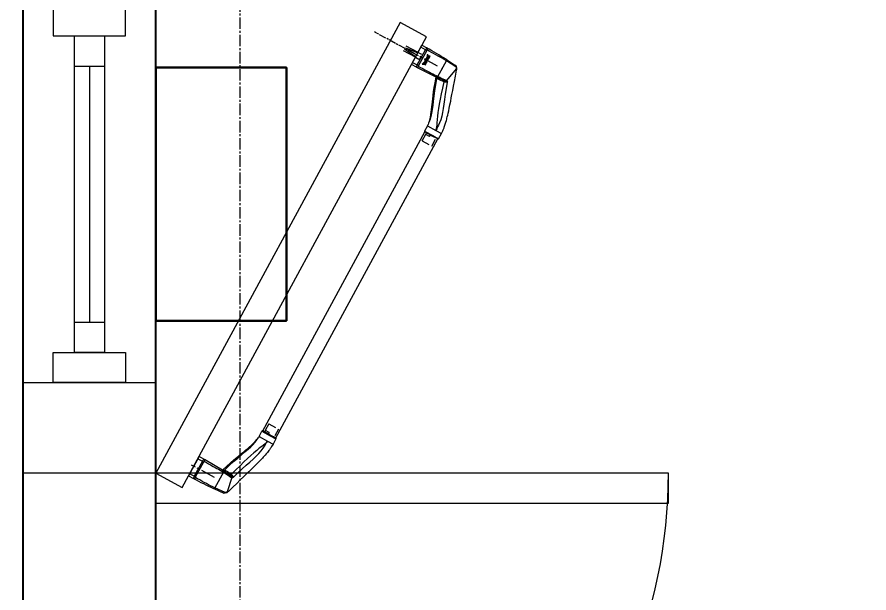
# Model space of a CAD drawing. Header units: millimetres. Extents: x -231292 to 573618, y -153144 to 564035.
# Drawn here: x 144559 to 145971, y 376828 to 377783 of the extents above; entities that cross this region are included whole.
import ezdxf
from ezdxf import colors
from ezdxf.entities.mleader import LeaderData, LeaderLine
from ezdxf.math import Vec2, Vec3

# ---------------------------------------------------------------- set-up
doc = ezdxf.new("R2010")
doc.units = ezdxf.units.MM
for name, pattern in [('CENTER2', [28.575, 19.05, -3.175, 3.175, -3.175]), ('CENTERLINE', [30, 12, -1.5, 3, -1.5, 12]), ('HIDDEN', [9.525, 6.35, -3.175])]:
    doc.linetypes.add(name, pattern=pattern)
doc.layers.get('0').update_dxf_attribs({"color": 250})
doc.layers.get('Defpoints').update_dxf_attribs({"color": 250})
for name, color, linetype, lineweight in [('АР_Витраж', 250, 'Continuous', 13), ('АР_Двери_витраж', 250, 'Continuous', 9), ('АР_Двери_внутренние_антипаника', 250, 'Continuous', 0), ('АР_Размеры обшивки', 250, 'Continuous', 5), ('Размеры зашивки ГКЛ', 250, 'Continuous', 0), ('РД_Воронки с кровли', 250, 'Continuous', 18), ('РД_Оси_100', 250, 'Continuous', 0), ('РД_проем_инж перемыч_фахверк', 250, 'Continuous', 18)]:
    doc.layers.add(name, color=color, linetype=linetype, lineweight=lineweight)
doc.layers.add('МАГНИТЫ', color=7, linetype='Continuous', lineweight=30, true_color=0xd100d1)
doc.layers.add('РД_Витраж_вн', color=250, linetype='Continuous')
doc.layers.add('РД_Проем', color=250, linetype='Continuous', lineweight=0, plot=False)
doc.styles.add('style1', font='ARIALN.TTF')
doc.dimstyles.new('Dim200_ареал', dxfattribs={"dimscale": 100, "dimtxt": 5, "dimasz": 2.5, "dimexe": 2, "dimexo": 2, "dimgap": 1, "dimtad": 1, "dimzin": 12, "dimdsep": 46, "dimtxsty": 'style1', "dimblk": 'ARCHTICK', "dimcen": 3, "dimdle": 2, "dimclrd": 256, "dimclre": 256, "dimaunit": 1, "dimadec": 0, "dimazin": 3, "dimtfac": 1, "dimtmove": 1, "dimatfit": 3, "dimldrblk": 'OPEN30', "dimfxl": 5, "dimfxlon": 1, "dimtolj": 1, "dimtzin": 0, "dimlwd": 9, "dimlwe": 9, "dimarcsym": 0})

# ---------------------------------------------------------------- blocks, each defined once
blk = doc.blocks.new('UUNEW01NEW00')
at = {"layer": 'АР_Двери_внутренние_антипаника', "color": 40, "linetype": 'Continuous'}
for p, q in [((-9.12, 23.97), (9.12, 23.97)), ((-9.07, 19.28), (-9.12, 23.97)), ((9.12, 23.97), (9.07, 19.28)), ((-9.05, 18.23), (-9.07, 19.28)), ((-9.03, 17.12), (-9.05, 18.23)), ((-8.45, 1.55), (-9.03, 17.12)), ((-8.8, 1.31), (-13.17, -0.12)), ((-8.45, 1.55), (-8.8, 1.31)), ((8.32, 0.49), (8.04, -3.92)), ((-30.3, -6.72), (-32.12, -7.47)), ((-28.24, -5.88), (-30.3, -6.72)), ((-25.93, -4.93), (-28.24, -5.88)), ((-23.32, -3.88), (-25.93, -4.93)), ((-20.37, -2.73), (-23.32, -3.88)), ((-17.01, -1.48), (-20.37, -2.73)), ((-13.17, -0.12), (-17.01, -1.48)), ((8.04, -3.92), (7.71, -8.57)), ((-53, -19.47), (-53, -12.36)), ((-47.5, -11.86), (-52.5, -11.86)), ((-47.5, -11.87), (-46.28, -11.81)), ((-45.08, -11.67), (-46.28, -11.81)), ((-44.35, -11.54), (-45.08, -11.67)), ((-42.2, -11.05), (-44.43, -11.56)), ((-40.03, -10.41), (-42.2, -11.05)), ((-37.96, -9.71), (-40.03, -10.41)), ((-36.07, -9.02), (-37.96, -9.71)), ((-34.25, -8.32), (-36.07, -9.02)), ((-32.12, -7.47), (-34.25, -8.32)), ((-8.33, -15.32), (-4.47, -14.09)), ((-4.47, -14.09), (-0.17, -12.73)), ((-0.17, -12.73), (4.59, -11.21)), ((4.59, -11.21), (5.55, -10.9)), ((5.55, -10.9), (6.38, -10.48)), ((6.38, -10.48), (7.29, -9.64)), ((7.29, -9.64), (7.62, -8.87)), ((7.62, -8.87), (7.67, -8.72)), ((7.67, -8.72), (7.71, -8.57)), ((-53, -24.6), (-53, -19.47)), ((-28.19, -21.47), (-25.96, -20.81)), ((-25.96, -20.81), (-23.32, -20.01)), ((-23.32, -20.01), (-20.24, -19.06)), ((-20.24, -19.06), (-17.73, -18.28)), ((-17.73, -18.28), (-14.92, -17.4)), ((-14.92, -17.4), (-11.81, -16.42)), ((-11.81, -16.42), (-8.33, -15.32)), ((-52.5, -25.1), (-47.5, -25.1)), ((-47.5, -25.09), (-45.11, -25.02)), ((-45.11, -25.02), (-44.13, -24.95)), ((-44.13, -24.95), (-43.58, -24.9)), ((-43.58, -24.9), (-43.02, -24.84)), ((-43.02, -24.84), (-42.41, -24.76)), ((-42.41, -24.76), (-41.77, -24.68)), ((-41.77, -24.68), (-41.09, -24.58)), ((-41.09, -24.58), (-39.25, -24.26)), ((-39.25, -24.26), (-37.63, -23.93)), ((-37.63, -23.93), (-36.23, -23.62)), ((-36.23, -23.62), (-35.09, -23.34)), ((-35.09, -23.34), (-34.16, -23.11)), ((-34.16, -23.11), (-33.06, -22.83)), ((-33.06, -22.83), (-31.67, -22.45)), ((-31.67, -22.45), (-30.09, -22.01)), ((-30.09, -22.01), (-28.19, -21.47))]:
    blk.add_line(p, q, dxfattribs=at)
at = {"layer": 'АР_Двери_внутренние_антипаника', "color": 1, "linetype": 'Continuous'}
for p, q in [((-7.13, 23.97), (-7.07, 19.61)), ((7.07, 19.61), (7.13, 23.97)), ((-9.07, 19.28), (-8.93, 19.39)), ((-9.07, 19.28), (-8.96, 18.82)), ((-8.96, 18.82), (-8.82, 18.6)), ((-8.93, 19.39), (-8.52, 19.49)), ((-8.82, 18.6), (-8.63, 18.4)), ((-8.63, 18.4), (-8.4, 18.24)), ((-8.52, 19.49), (-8.21, 19.54)), ((-8.4, 18.24), (-8.14, 18.13)), ((-8.21, 19.54), (-7.85, 19.57)), ((-8.14, 18.13), (-7.61, 18.04)), ((-7.85, 19.57), (-7.47, 19.6)), ((-7.57, 18.16), (-7.61, 18.04)), ((-7.61, 18.04), (-7.59, 16.21)), ((-7.59, 16.21), (-7.59, 14.07)), ((-7.45, 18.26), (-7.57, 18.16)), ((-7.47, 19.6), (-7.07, 19.61)), ((-7.37, 18.3), (-7.45, 18.26)), ((-7.28, 18.32), (-7.37, 18.3)), ((-7.18, 18.34), (-7.28, 18.32)), ((-7.07, 18.35), (-7.18, 18.34)), ((-7.07, 19.61), (7.07, 19.61)), ((-7.07, 19.61), (-7.07, 18.35)), ((7.07, 18.35), (-7.07, 18.35)), ((-3.49, 16), (-4.59, 16.43)), ((-4.59, 16.43), (-4.59, 16.31)), ((-3.49, 15.88), (-4.59, 16.31)), ((-4.59, 16.31), (-3.82, 14.76)), ((-3.82, 14.76), (-3.25, 14.76)), ((-3.02, 14.7), (-3.79, 14.7)), ((-3.79, 14.7), (-3.79, 14.58)), ((-3.02, 14.58), (-3.79, 14.58)), ((-3.79, 14.58), (-3.79, 13.71)), ((-3.25, 14.76), (-3.62, 15.51)), ((-3.62, 15.51), (-2.7, 15.27)), ((-3.25, 14.88), (-3.56, 15.49)), ((-2.27, 15.69), (-3.49, 16)), ((-2.27, 15.58), (-3.49, 15.88)), ((-3.07, 14.4), (-3.42, 14.4)), ((-3.42, 14.4), (-3.42, 13.89)), ((-3.25, 14.88), (-3.25, 14.76)), ((-3.03, 14.4), (-3.07, 14.4)), ((-2.99, 14.39), (-3.03, 14.4)), ((-3.02, 14.7), (-3.02, 14.58)), ((-2.93, 14.69), (-3.02, 14.7)), ((-2.93, 14.58), (-3.02, 14.58)), ((-2.96, 14.38), (-2.99, 14.39)), ((-2.93, 14.37), (-2.96, 14.38)), ((-2.85, 14.68), (-2.93, 14.69)), ((-2.85, 14.56), (-2.93, 14.58)), ((-2.9, 14.35), (-2.93, 14.37)), ((-2.88, 14.33), (-2.9, 14.35)), ((-2.87, 14.31), (-2.88, 14.33)), ((-2.87, 14.28), (-2.87, 14.31)), ((-2.87, 14), (-2.87, 14.28)), ((-2.78, 14.66), (-2.85, 14.68)), ((-2.78, 14.54), (-2.85, 14.56)), ((-2.71, 14.63), (-2.78, 14.66)), ((-2.71, 14.52), (-2.78, 14.54)), ((-2.65, 14.6), (-2.71, 14.63)), ((-2.65, 14.48), (-2.71, 14.52)), ((-2.7, 15.27), (-1.73, 15.11)), ((-2.6, 14.56), (-2.65, 14.6)), ((-2.6, 14.44), (-2.65, 14.48)), ((-2.57, 14.51), (-2.6, 14.56)), ((-2.57, 14.4), (-2.6, 14.44)), ((-2.54, 14.47), (-2.57, 14.51)), ((-2.54, 14.35), (-2.57, 14.4)), ((-2.54, 14.42), (-2.54, 14.47)), ((-2.54, 14.42), (-2.54, 14.3)), ((-2.54, 14.3), (-2.54, 14.35)), ((-2.54, 13.98), (-2.54, 14.3)), ((-2.27, 14.47), (-2.28, 14.42)), ((-2.28, 14.42), (-2.28, 14.3)), ((-2.27, 14.36), (-2.28, 14.3)), ((-2.28, 14.3), (-2.28, 13.98)), ((-0.97, 15.52), (-2.27, 15.69)), ((-0.97, 15.4), (-2.27, 15.58)), ((-2.24, 14.52), (-2.27, 14.47)), ((-2.24, 14.41), (-2.27, 14.36)), ((-2.2, 14.57), (-2.24, 14.52)), ((-2.2, 14.46), (-2.24, 14.41)), ((-2.14, 14.61), (-2.2, 14.57)), ((-2.14, 14.5), (-2.2, 14.46)), ((-2.07, 14.65), (-2.14, 14.61)), ((-2.07, 14.53), (-2.14, 14.5)), ((-1.98, 14.67), (-2.07, 14.65)), ((-1.98, 14.56), (-2.07, 14.53)), ((-1.89, 14.69), (-1.98, 14.67)), ((-1.89, 14.57), (-1.98, 14.56)), ((-1.89, 14.32), (-1.9, 14.3)), ((-1.9, 14.3), (-1.9, 14.28)), ((-1.9, 14.28), (-1.9, 14)), ((-1.8, 14.7), (-1.89, 14.69)), ((-1.8, 14.58), (-1.89, 14.57)), ((-1.87, 14.34), (-1.89, 14.32)), ((-1.85, 14.36), (-1.87, 14.34)), ((-1.83, 14.37), (-1.85, 14.36)), ((-1.8, 14.38), (-1.83, 14.37)), ((-1.8, 14.7), (-1.8, 14.58)), ((-1.51, 14.7), (-1.8, 14.7)), ((-1.51, 14.58), (-1.8, 14.58)), ((-1.77, 14.39), (-1.8, 14.38)), ((-1.73, 14.4), (-1.77, 14.39)), ((-1.73, 15.11), (-0.73, 15.02)), ((-1.7, 14.4), (-1.73, 14.4)), ((-1.61, 14.4), (-1.7, 14.4)), ((-1.57, 14.4), (-1.61, 14.4)), ((-1.53, 14.39), (-1.57, 14.4)), ((-1.49, 14.38), (-1.53, 14.39)), ((-1.51, 14.7), (-1.51, 14.58)), ((-1.42, 14.69), (-1.51, 14.7)), ((-1.42, 14.58), (-1.51, 14.58)), ((-1.46, 14.37), (-1.49, 14.38)), ((-1.44, 14.35), (-1.46, 14.37)), ((-1.42, 14.33), (-1.44, 14.35)), ((-1.34, 14.68), (-1.42, 14.69)), ((-1.34, 14.56), (-1.42, 14.58)), ((-1.41, 14.31), (-1.42, 14.33)), ((-1.41, 14.28), (-1.41, 14.31)), ((-1.41, 14), (-1.41, 14.28)), ((-1.27, 14.66), (-1.34, 14.68)), ((-1.27, 14.54), (-1.34, 14.56)), ((-1.2, 14.63), (-1.27, 14.66)), ((-1.2, 14.52), (-1.27, 14.54)), ((-1.14, 14.6), (-1.2, 14.63)), ((-1.14, 14.48), (-1.2, 14.52)), ((-1.09, 14.56), (-1.14, 14.6)), ((-1.09, 14.44), (-1.14, 14.48)), ((-1.05, 14.51), (-1.09, 14.56)), ((-1.05, 14.4), (-1.09, 14.44)), ((-1.03, 14.47), (-1.05, 14.51)), ((-1.03, 14.35), (-1.05, 14.4)), ((-1.03, 14.42), (-1.03, 14.47)), ((-1.03, 14.42), (-1.03, 14.3)), ((-1.03, 14.3), (-1.03, 14.35)), ((-1.03, 13.98), (-1.03, 14.3)), ((0, 16.49), (-0.97, 15.52)), ((0, 16.38), (-0.97, 15.4)), ((-0.97, 15.52), (-0.97, 15.4)), ((0, 14.7), (-0.77, 14.7)), ((-0.77, 14.7), (-0.77, 14.58)), ((0, 14.58), (-0.77, 14.58)), ((-0.77, 14.58), (-0.77, 13.71)), ((-0.73, 15.02), (0, 15.75)), ((-0.12, 14.42), (-0.44, 14.42)), ((-0.44, 14.42), (-0.44, 14.2)), ((-0.44, 14.32), (-0.12, 14.32)), ((-0.44, 14.2), (-0.12, 14.2)), ((-0.09, 14.42), (-0.12, 14.42)), ((-0.12, 14.32), (-0.12, 14.2)), ((-0.12, 14.32), (-0.09, 14.32)), ((-0.12, 14.2), (-0.09, 14.21)), ((-0.07, 14.41), (-0.09, 14.42)), ((-0.09, 14.32), (-0.06, 14.33)), ((-0.09, 14.21), (-0.06, 14.21)), ((-0.04, 14.41), (-0.07, 14.41)), ((-0.06, 14.33), (-0.03, 14.33)), ((-0.06, 14.21), (-0.03, 14.22)), ((-0.02, 14.4), (-0.04, 14.41)), ((-0.03, 14.33), (-0.01, 14.34)), ((-0.03, 14.22), (-0.01, 14.23)), ((0, 14.39), (-0.02, 14.4)), ((-0.01, 14.34), (0.01, 14.36)), ((-0.01, 14.23), (0.01, 14.24)), ((0, 16.49), (0, 16.38)), ((0.97, 15.52), (0, 16.49)), ((0.97, 15.4), (0, 16.38)), ((0, 15.75), (0.73, 15.02)), ((0, 14.7), (0, 14.58)), ((0.08, 14.69), (0, 14.7)), ((0.08, 14.58), (0, 14.58)), ((0.01, 14.38), (0, 14.39)), ((0.02, 14.36), (0.01, 14.38)), ((0.01, 14.36), (0.02, 14.37)), ((0.01, 14.24), (0.02, 14.26)), ((0.03, 14.35), (0.02, 14.36)), ((0.02, 14.26), (0.03, 14.27)), ((0.03, 14.33), (0.03, 14.35)), ((0.03, 14.33), (0.03, 14.29)), ((0.03, 14.29), (0.03, 14.33)), ((0.03, 14.27), (0.03, 14.29)), ((0.16, 14.68), (0.08, 14.69)), ((0.16, 14.56), (0.08, 14.58)), ((0.23, 14.66), (0.16, 14.68)), ((0.23, 14.54), (0.16, 14.56)), ((0.3, 14.63), (0.23, 14.66)), ((0.3, 14.52), (0.23, 14.54)), ((0.25, 14.11), (0.32, 14.14)), ((0.35, 14.6), (0.3, 14.63)), ((0.35, 14.48), (0.3, 14.52)), ((0.32, 14.14), (0.37, 14.18)), ((0.4, 14.56), (0.35, 14.6)), ((0.4, 14.44), (0.35, 14.48)), ((0.37, 14.18), (0.41, 14.22)), ((0.43, 14.51), (0.4, 14.56)), ((0.43, 14.4), (0.4, 14.44)), ((0.41, 14.22), (0.43, 14.26)), ((0.44, 14.47), (0.43, 14.51)), ((0.44, 14.35), (0.43, 14.4)), ((0.43, 14.26), (0.45, 14.31)), ((0.45, 14.44), (0.44, 14.47)), ((0.45, 14.31), (0.44, 14.35)), ((0.73, 15.02), (1.73, 15.11)), ((0.75, 14.7), (0.75, 14.58)), ((1.38, 14.7), (0.75, 14.7)), ((1.38, 14.58), (0.75, 14.58)), ((0.75, 14.58), (0.75, 13.71)), ((2.27, 15.69), (0.97, 15.52)), ((2.27, 15.58), (0.97, 15.4)), ((0.97, 15.52), (0.97, 15.4)), ((1.11, 13.71), (1.11, 14.3)), ((1.11, 14.3), (1.24, 14.3)), ((1.24, 14.3), (1.48, 13.71)), ((1.38, 14.7), (1.38, 14.58)), ((1.57, 14.21), (1.38, 14.7)), ((1.57, 14.09), (1.38, 14.58)), ((1.57, 14.21), (1.57, 14.09)), ((1.71, 14.21), (1.57, 14.21)), ((1.9, 14.7), (1.71, 14.21)), ((1.9, 14.58), (1.71, 14.09)), ((1.71, 14.21), (1.71, 14.09)), ((1.73, 15.11), (2.7, 15.27)), ((1.8, 13.71), (2.04, 14.3)), ((1.9, 14.7), (1.9, 14.58)), ((2.53, 14.7), (1.9, 14.7)), ((2.53, 14.58), (1.9, 14.58)), ((2.04, 14.3), (2.17, 14.3)), ((2.17, 14.3), (2.17, 13.71)), ((3.49, 16), (2.27, 15.69)), ((3.49, 15.88), (2.27, 15.58)), ((2.53, 14.7), (2.53, 14.58)), ((2.53, 13.71), (2.53, 14.58)), ((2.7, 15.27), (3.62, 15.51)), ((3.1, 14.7), (2.74, 13.82)), ((3.1, 14.58), (2.74, 13.71)), ((3.1, 14.7), (3.1, 14.58)), ((3.86, 14.7), (3.1, 14.7)), ((3.86, 14.58), (3.1, 14.58)), ((3.62, 15.51), (3.25, 14.76)), ((3.56, 15.49), (3.25, 14.88)), ((3.25, 14.88), (3.25, 14.76)), ((3.25, 14.76), (3.82, 14.76)), ((3.36, 14.35), (3.25, 14.02)), ((3.29, 14.13), (3.68, 14.13)), ((3.61, 14.35), (3.36, 14.35)), ((4.59, 16.43), (3.49, 16)), ((4.59, 16.31), (3.49, 15.88)), ((3.71, 14.02), (3.61, 14.35)), ((3.82, 14.76), (4.59, 16.31)), ((3.86, 14.7), (3.86, 14.58)), ((4.22, 13.82), (3.86, 14.7)), ((4.22, 13.71), (3.86, 14.58)), ((4.59, 16.43), (4.59, 16.31)), ((7.07, 19.61), (7.07, 18.35)), ((7.07, 19.61), (7.47, 19.6)), ((7.18, 18.34), (7.07, 18.35)), ((7.28, 18.32), (7.18, 18.34)), ((7.45, 18.26), (7.28, 18.32)), ((7.57, 18.16), (7.45, 18.26)), ((7.47, 19.6), (7.85, 19.57)), ((7.61, 18.04), (7.57, 18.16)), ((7.59, 16.24), (7.61, 18.04)), ((7.59, 14.15), (7.59, 16.24)), ((7.59, 12.27), (7.59, 14.15)), ((7.61, 18.04), (8.14, 18.13)), ((7.85, 19.57), (8.21, 19.54)), ((8.14, 18.13), (8.4, 18.24)), ((8.21, 19.54), (8.53, 19.49)), ((8.4, 18.24), (8.63, 18.4)), ((8.53, 19.49), (8.93, 19.39)), ((8.63, 18.4), (8.82, 18.6)), ((8.82, 18.6), (8.96, 18.82)), ((8.93, 19.39), (9.07, 19.28)), ((8.96, 18.82), (9.07, 19.28)), ((-7.59, 12.15), (-7.6, 9.79)), ((-7.6, 9.79), (-7.6, 7.8)), ((-7.6, 7.8), (-7.59, 6.17)), ((-7.59, 14.07), (-7.59, 12.15)), ((-3.79, 13.71), (-3.02, 13.71)), ((-3.42, 14), (-3.07, 14)), ((-3.42, 13.89), (-3.07, 13.89)), ((-3.07, 14), (-3.07, 13.89)), ((-3.07, 14), (-3.03, 14)), ((-3.07, 13.89), (-3.03, 13.89)), ((-3.03, 14), (-3, 14.01)), ((-3.03, 13.89), (-3, 13.89)), ((-3.02, 13.71), (-2.92, 13.71)), ((-3, 14.01), (-2.97, 14.02)), ((-3, 13.89), (-2.97, 13.9)), ((-2.97, 14.02), (-2.94, 14.03)), ((-2.97, 13.9), (-2.94, 13.91)), ((-2.94, 14.03), (-2.91, 14.04)), ((-2.94, 13.91), (-2.91, 13.93)), ((-2.92, 13.71), (-2.83, 13.73)), ((-2.91, 14.04), (-2.89, 14.06)), ((-2.91, 13.93), (-2.89, 13.94)), ((-2.89, 14.06), (-2.88, 14.08)), ((-2.89, 13.94), (-2.88, 13.96)), ((-2.88, 14.08), (-2.87, 14.1)), ((-2.88, 13.96), (-2.87, 13.98)), ((-2.87, 14.12), (-2.87, 14)), ((-2.87, 14.1), (-2.87, 14.12)), ((-2.87, 13.98), (-2.87, 14)), ((-2.83, 13.73), (-2.75, 13.75)), ((-2.75, 13.75), (-2.68, 13.79)), ((-2.68, 13.79), (-2.62, 13.83)), ((-2.62, 13.83), (-2.57, 13.88)), ((-2.57, 13.88), (-2.55, 13.93)), ((-2.55, 13.93), (-2.54, 13.98)), ((-2.28, 13.98), (-2.27, 13.94)), ((-2.27, 13.94), (-2.25, 13.89)), ((-2.25, 13.89), (-2.22, 13.85)), ((-2.22, 13.85), (-2.17, 13.81)), ((-2.17, 13.81), (-2.11, 13.77)), ((-2.11, 13.77), (-2.04, 13.74)), ((-2.04, 13.74), (-1.96, 13.72)), ((-1.96, 13.72), (-1.88, 13.71)), ((-1.9, 14.12), (-1.9, 14.1)), ((-1.9, 14.1), (-1.88, 14.07)), ((-1.9, 14), (-1.9, 13.98)), ((-1.9, 13.98), (-1.88, 13.96)), ((-1.88, 14.07), (-1.87, 14.05)), ((-1.88, 13.96), (-1.87, 13.94)), ((-1.88, 13.71), (-1.8, 13.71)), ((-1.87, 14.05), (-1.84, 14.04)), ((-1.87, 13.94), (-1.84, 13.92)), ((-1.84, 14.04), (-1.81, 14.02)), ((-1.84, 13.92), (-1.81, 13.91)), ((-1.81, 14.02), (-1.78, 14.01)), ((-1.81, 13.91), (-1.78, 13.9)), ((-1.8, 13.71), (-1.51, 13.71)), ((-1.78, 14.01), (-1.74, 14)), ((-1.78, 13.9), (-1.74, 13.89)), ((-1.74, 14), (-1.7, 14)), ((-1.74, 13.89), (-1.7, 13.89)), ((-1.7, 14), (-1.7, 13.89)), ((-1.7, 14), (-1.61, 14)), ((-1.7, 13.89), (-1.61, 13.89)), ((-1.61, 14), (-1.61, 13.89)), ((-1.61, 14), (-1.57, 14)), ((-1.61, 13.89), (-1.57, 13.89)), ((-1.57, 14), (-1.54, 14.01)), ((-1.57, 13.89), (-1.54, 13.89)), ((-1.54, 14.01), (-1.51, 14.02)), ((-1.54, 13.89), (-1.51, 13.9)), ((-1.51, 14.02), (-1.48, 14.03)), ((-1.51, 13.9), (-1.48, 13.91)), ((-1.51, 13.71), (-1.41, 13.71)), ((-1.48, 14.03), (-1.45, 14.04)), ((-1.48, 13.91), (-1.45, 13.93)), ((-1.45, 14.04), (-1.43, 14.06)), ((-1.45, 13.93), (-1.43, 13.94)), ((-1.43, 14.06), (-1.42, 14.08)), ((-1.43, 13.94), (-1.42, 13.96)), ((-1.42, 14.08), (-1.41, 14.1)), ((-1.42, 13.96), (-1.41, 13.98)), ((-1.41, 14.12), (-1.41, 14)), ((-1.41, 14.1), (-1.41, 14.12)), ((-1.41, 13.98), (-1.41, 14)), ((-1.41, 13.71), (-1.32, 13.73)), ((-1.32, 13.73), (-1.24, 13.75)), ((-1.24, 13.75), (-1.17, 13.79)), ((-1.17, 13.79), (-1.11, 13.83)), ((-1.11, 13.83), (-1.06, 13.88)), ((-1.06, 13.88), (-1.03, 13.93)), ((-1.03, 13.93), (-1.03, 13.98)), ((-0.77, 13.71), (-0.44, 13.71)), ((-0.44, 14.07), (-0.21, 14.07)), ((-0.44, 13.71), (-0.44, 14.07)), ((-0.21, 14.07), (0.04, 13.71)), ((0.04, 13.71), (0.48, 13.71)), ((0.18, 14.09), (0.25, 14.11)), ((0.48, 13.71), (0.18, 14.09)), ((0.48, 13.82), (0.25, 14.11)), ((0.48, 13.82), (0.48, 13.71)), ((0.75, 13.71), (1.11, 13.71)), ((1.48, 13.71), (1.8, 13.71)), ((1.71, 14.09), (1.57, 14.09)), ((2.17, 13.71), (2.53, 13.71)), ((2.74, 13.82), (2.74, 13.71)), ((2.74, 13.71), (3.16, 13.71)), ((3.16, 13.71), (3.2, 13.86)), ((3.2, 13.86), (3.76, 13.86)), ((3.25, 14.02), (3.71, 14.02)), ((3.76, 13.86), (3.81, 13.71)), ((3.81, 13.71), (4.22, 13.71)), ((4.22, 13.82), (4.22, 13.71)), ((7.6, 9.93), (7.59, 12.27)), ((7.59, 5.9), (7.6, 7.96)), ((7.6, 7.96), (7.6, 9.93)), ((-9.27, 0.17), (-14.41, -1.53)), ((-9.21, 0.78), (-9.27, 0.17)), ((-9.16, 0.22), (-9.27, 0.17)), ((-9.26, -0.05), (-9.27, 0.17)), ((-9.11, 1.03), (-9.21, 0.78)), ((-8.86, 0.54), (-9.16, 0.22)), ((-8.97, 1.21), (-9.11, 1.03)), ((-8.8, 1.31), (-8.97, 1.21)), ((-8.7, 0.79), (-8.86, 0.54)), ((-8.63, 0.89), (-8.7, 0.79)), ((-8.57, 0.97), (-8.63, 0.89)), ((-8.52, 1.04), (-8.57, 0.97)), ((-8.44, 1.35), (-8.52, 1.04)), ((-8.42, 0.83), (-8.45, 1.53)), ((-8.45, 1.41), (-8.39, 0.41)), ((-8.33, 0.51), (-8.42, 0.83)), ((-8.39, 0.41), (-8.35, -0.35)), ((-8.39, 0.41), (-8.31, 0.41)), ((-8.11, 0.24), (-8.33, 0.51)), ((-7.79, 0.06), (-8.11, 0.24)), ((-7.42, 0), (-7.79, 0.06)), ((-7.59, 6.17), (-7.58, 4.72)), ((-7.58, 4.72), (-7.54, 3.16)), ((-7.54, 3.16), (-7.49, 1.6)), ((-7.53, 0.02), (-7.51, 0.01)), ((-7.51, 0.01), (-7.34, 0)), ((-7.49, 1.6), (-7.42, 0)), ((-7.42, 0), (7.42, 0)), ((-7.34, 0), (7.34, 0)), ((6.72, -9.36), (7.34, 0)), ((7.42, 0), (7.51, 2.03)), ((7.79, 0.06), (7.42, 0)), ((7.51, 2.03), (7.56, 4.02)), ((7.56, 4.02), (7.59, 5.9)), ((8.11, 0.24), (7.79, 0.06)), ((8.33, 0.51), (8.11, 0.24)), ((8.42, 0.83), (8.33, 0.51)), ((-27.16, -6.34), (-30.65, -7.71)), ((-23.31, -4.82), (-27.16, -6.34)), ((-19.08, -3.2), (-23.31, -4.82)), ((-14.41, -1.53), (-19.08, -3.2)), ((-14, -8.22), (-8.84, -6.64)), ((-9.04, -3.8), (-9.26, -0.05)), ((-8.84, -6.61), (-9.04, -3.8)), ((-8.84, -6.64), (-8.84, -6.61)), ((-8.84, -6.64), (-8.72, -6.63)), ((-8.75, -7.33), (-8.84, -6.64)), ((-8.72, -6.63), (-8.61, -6.64)), ((-8.61, -6.64), (-8.4, -6.68)), ((-8.4, -6.68), (-8.15, -6.7)), ((-8.35, -0.35), (-8.32, -0.87)), ((-8.32, -0.87), (-8.31, -1.13)), ((-8.31, -1.13), (-8.31, -1.11)), ((-8.31, -1.15), (-8.22, -1.15)), ((-8.22, -1.15), (-8.22, -1.24)), ((-8.22, -1.24), (-8.2, -1.51)), ((-8.2, -1.51), (-8.2, -1.49)), ((-8.15, -6.7), (-8.08, -6.66)), ((-8.08, -6.66), (-8.03, -6.62)), ((-7.96, -7.14), (-8.08, -6.66)), ((-8.03, -6.62), (-7.99, -6.61)), ((-7.99, -6.61), (-7.91, -6.64)), ((-7.91, -6.64), (-7.86, -6.66)), ((-7.77, -6.91), (-7.86, -6.61)), ((-7.86, -6.66), (-7.86, -6.61)), ((-7.54, -7.18), (-7.77, -6.91)), ((-7.34, 0), (-7.24, -1.67)), ((-7.24, -1.67), (-7.15, -3.11)), ((-7.15, -3.11), (-7.06, -4.54)), ((-7.06, -4.54), (-6.96, -5.97)), ((-6.96, -5.97), (-6.86, -7.41)), ((8.26, -0.44), (8.27, -0.27)), ((-52.5, -11.88), (-52.5, -19.76)), ((-47.5, -11.89), (-47.5, -11.94)), ((-47.5, -11.94), (-47.5, -19.76)), ((-43.09, -11.39), (-44.53, -11.6)), ((-41.55, -11.15), (-43.09, -11.39)), ((-39.27, -10.66), (-41.55, -11.15)), ((-36.69, -9.91), (-39.27, -10.66)), ((-33.82, -8.92), (-36.69, -9.91)), ((-30.65, -7.71), (-33.82, -8.92)), ((-33.51, -14.54), (-30.32, -13.37)), ((-30.32, -13.37), (-26.81, -12.13)), ((-26.81, -12.13), (-22.94, -10.88)), ((-21.42, -13.94), (-25.17, -15.33)), ((-22.94, -10.88), (-18.69, -9.6)), ((-17.34, -12.42), (-21.42, -13.94)), ((-18.69, -9.6), (-14, -8.22)), ((-12.83, -10.8), (-17.34, -12.42)), ((-7.78, -9.13), (-12.83, -10.8)), ((-8.51, -8.08), (-8.75, -7.33)), ((-8.16, -8.72), (-8.51, -8.08)), ((-7.78, -9.13), (-8.16, -8.72)), ((-7.65, -7.63), (-7.96, -7.14)), ((-7.37, -8.94), (-7.78, -9.13)), ((-7.2, -8.01), (-7.65, -7.63)), ((-7.22, -7.36), (-7.54, -7.18)), ((-7.09, -8.7), (-7.37, -8.94)), ((-6.86, -7.41), (-7.22, -7.36)), ((-6.71, -8.21), (-7.2, -8.01)), ((-6.71, -8.21), (-7.09, -8.7)), ((-6.86, -7.41), (-6.84, -7.49)), ((-6.84, -7.49), (-6.82, -7.54)), ((-6.82, -7.54), (-6.81, -7.56)), ((-6.81, -7.56), (-6.8, -7.58)), ((-6.8, -7.58), (-6.8, -7.58)), ((-6.8, -7.58), (-6.8, -7.59)), ((-6.8, -7.59), (-6.79, -7.59)), ((-6.79, -7.59), (-6.79, -7.59)), ((-6.79, -7.59), (-6.79, -7.59)), ((-6.79, -7.59), (-6.79, -7.59)), ((-6.79, -7.59), (-6.79, -7.59)), ((-6.79, -7.59), (-6.79, -7.59)), ((-6.79, -7.59), (-6.79, -7.59)), ((-6.79, -7.59), (-6.79, -7.59)), ((-6.79, -7.59), (-6.79, -7.59)), ((-6.79, -7.59), (-6.79, -7.59)), ((-6.79, -7.59), (-6.68, -7.79)), ((-6.65, -8.12), (-6.71, -8.21)), ((-6.71, -8.21), (5.56, -10.56)), ((-6.68, -7.79), (-6.63, -8.02)), ((-6.63, -8.02), (-6.65, -8.12)), ((5.56, -10.56), (6.3, -10.02)), ((5.56, -10.56), (5.96, -10.63)), ((5.96, -10.63), (6.34, -10.51)), ((6.3, -10.02), (6.6, -9.68)), ((6.34, -10.51), (6.37, -10.47)), ((6.6, -9.68), (6.72, -9.36)), ((6.72, -9.36), (7.07, -9.31)), ((7.07, -9.31), (7.4, -9.14)), ((7.4, -9.14), (7.62, -8.87)), ((-52.5, -19.76), (-52.5, -25.09)), ((-47.5, -19.76), (-45.97, -19.61)), ((-45.94, -19.76), (-47.5, -19.76)), ((-47.5, -19.76), (-47.5, -25.09)), ((-45.97, -19.61), (-44.46, -19.16)), ((-44.29, -19.76), (-45.94, -19.76)), ((-44.46, -19.16), (-42.95, -18.49)), ((-42.5, -19.72), (-44.29, -19.76)), ((-42.95, -18.49), (-41.35, -17.75)), ((-40.57, -19.58), (-42.5, -19.72)), ((-41.35, -17.75), (-39.01, -16.72)), ((-37.82, -19.18), (-40.57, -19.58)), ((-39.01, -16.72), (-36.4, -15.66)), ((-34.94, -18.52), (-37.82, -19.18)), ((-36.4, -15.66), (-33.51, -14.54)), ((-31.9, -17.63), (-34.94, -18.52)), ((-28.66, -16.56), (-31.9, -17.63)), ((-25.17, -15.33), (-28.66, -16.56)), ((-52.5, -25.09), (-47.5, -25.09))]:
    blk.add_line(p, q, dxfattribs=at)
at = {"layer": 'АР_Двери_внутренние_антипаника', "color": 1, "linetype": 'CENTERLINE'}
blk.add_line((0, 4.38), (0, 25.96), dxfattribs=at)
at = {"layer": 'АР_Двери_внутренние_антипаника', "color": 1, "linetype": 'HIDDEN'}
for p, q in [((-60.5, -14.01), (-53, -14.01)), ((-60.5, -14.01), (-60.5, -23.03)), ((-54.5, -17.64), (-54.5, -14.14)), ((-54.5, -14.14), (-53, -14.14)), ((-54.5, -17.64), (-53, -17.64)), ((-60.5, -23.03), (-53, -23.03))]:
    blk.add_line(p, q, dxfattribs=at)
at = {"layer": 'АР_Двери_внутренние_антипаника', "color": 40, "linetype": 'Continuous'}
for centre, radius, start, end in [((-490.86, 27.67), 500, 356.92187, 359.03769), ((-52.5, -12.36), 0.5, 90, 180), ((-52.5, -24.6), 0.5, 180, 270)]:
    blk.add_arc(centre, radius, start, end, dxfattribs=at)
at = {"layer": 'АР_Двери_внутренние_антипаника', "color": 1, "linetype": 'Continuous'}
blk.add_arc((490.85, 29.32), 500, 183.30824, 184.12158, dxfattribs=at)
blk.add_point((0, 0), dxfattribs=at)
blk = doc.blocks.new('66NEW00')
at = {"layer": 'АР_Двери_внутренние_антипаника', "color": 40, "linetype": 'Continuous'}
for p, q in [((9.12, 0), (-9.12, 0)), ((-9.12, 0), (-9.07, -4.7)), ((9.07, -4.7), (9.12, 0)), ((8.45, -22.43), (9.03, -6.86)), ((9.03, -6.86), (9.05, -5.74)), ((9.05, -5.74), (9.07, -4.7)), ((-8.32, -23.48), (-8.04, -27.89)), ((-8.04, -27.89), (-7.71, -32.55)), ((8.45, -22.43), (8.8, -22.67)), ((8.8, -22.67), (13.17, -24.1)), ((13.17, -24.1), (17.01, -25.45)), ((17.01, -25.45), (20.37, -26.71)), ((20.37, -26.71), (23.32, -27.86)), ((23.32, -27.86), (25.93, -28.91)), ((-7.67, -32.69), (-7.71, -32.55)), ((-7.62, -32.85), (-7.67, -32.69)), ((-7.29, -33.62), (-7.62, -32.85)), ((-6.38, -34.45), (-7.29, -33.62)), ((-5.55, -34.88), (-6.38, -34.45)), ((-4.59, -35.19), (-5.55, -34.88)), ((0.17, -36.7), (-4.59, -35.19)), ((25.93, -28.91), (28.24, -29.85)), ((28.24, -29.85), (30.3, -30.7)), ((30.3, -30.7), (32.12, -31.44)), ((32.12, -31.44), (34.25, -32.29)), ((34.25, -32.29), (36.07, -33)), ((36.07, -33), (37.96, -33.69)), ((37.96, -33.69), (40.03, -34.38)), ((40.03, -34.38), (42.2, -35.02)), ((42.2, -35.02), (44.43, -35.53)), ((4.47, -38.07), (0.17, -36.7)), ((8.33, -39.29), (4.47, -38.07)), ((11.81, -40.39), (8.33, -39.29)), ((14.92, -41.37), (11.81, -40.39)), ((17.73, -42.25), (14.92, -41.37)), ((20.24, -43.04), (17.73, -42.25)), ((44.35, -35.52), (45.08, -35.64)), ((45.08, -35.64), (46.28, -35.78)), ((47.5, -35.84), (46.28, -35.78)), ((47.5, -35.84), (52.5, -35.84)), ((53, -43.44), (53, -36.34)), ((23.32, -43.99), (20.24, -43.04)), ((25.96, -44.78), (23.32, -43.99)), ((28.19, -45.44), (25.96, -44.78)), ((30.09, -45.99), (28.19, -45.44)), ((31.67, -46.43), (30.09, -45.99)), ((33.06, -46.8), (31.67, -46.43)), ((34.16, -47.09), (33.06, -46.8)), ((35.09, -47.32), (34.16, -47.09)), ((36.23, -47.59), (35.09, -47.32)), ((37.63, -47.91), (36.23, -47.59)), ((39.25, -48.24), (37.63, -47.91)), ((41.09, -48.55), (39.25, -48.24)), ((41.77, -48.65), (41.09, -48.55)), ((42.41, -48.74), (41.77, -48.65)), ((43.02, -48.81), (42.41, -48.74)), ((43.58, -48.87), (43.02, -48.81)), ((44.13, -48.92), (43.58, -48.87)), ((45.11, -48.99), (44.13, -48.92)), ((47.5, -49.07), (45.11, -48.99)), ((52.5, -49.07), (47.5, -49.07)), ((53, -48.57), (53, -43.44))]:
    blk.add_line(p, q, dxfattribs=at)
at = {"layer": 'АР_Двери_внутренние_антипаника', "color": 1, "linetype": 'Continuous'}
for p, q in [((-7.07, -4.37), (-7.13, 0)), ((7.13, 0), (7.07, -4.37)), ((-8.93, -4.58), (-9.07, -4.7)), ((-8.96, -5.16), (-9.07, -4.7)), ((-8.82, -5.38), (-8.96, -5.16)), ((-8.53, -4.48), (-8.93, -4.58)), ((-8.63, -5.58), (-8.82, -5.38)), ((-8.4, -5.74), (-8.63, -5.58)), ((-8.21, -4.44), (-8.53, -4.48)), ((-8.14, -5.85), (-8.4, -5.74)), ((-7.85, -4.4), (-8.21, -4.44)), ((-7.61, -5.93), (-8.14, -5.85)), ((-7.47, -4.38), (-7.85, -4.4)), ((-7.61, -5.93), (-7.57, -5.81)), ((-7.59, -7.73), (-7.61, -5.93)), ((-7.57, -5.81), (-7.45, -5.72)), ((-7.07, -4.37), (-7.47, -4.38)), ((-7.45, -5.72), (-7.28, -5.65)), ((-7.28, -5.65), (-7.18, -5.63)), ((-7.18, -5.63), (-7.07, -5.63)), ((7.07, -4.37), (-7.07, -4.37)), ((-7.07, -4.37), (-7.07, -5.63)), ((-7.07, -5.63), (7.07, -5.63)), ((7.07, -4.37), (7.07, -5.63)), ((7.47, -4.38), (7.07, -4.37)), ((7.07, -5.63), (7.18, -5.63)), ((7.18, -5.63), (7.28, -5.65)), ((7.28, -5.65), (7.37, -5.68)), ((7.37, -5.68), (7.45, -5.72)), ((7.45, -5.72), (7.57, -5.81)), ((7.85, -4.4), (7.47, -4.38)), ((7.57, -5.81), (7.61, -5.93)), ((7.61, -5.93), (7.59, -7.77)), ((8.14, -5.85), (7.61, -5.93)), ((8.21, -4.44), (7.85, -4.4)), ((8.4, -5.74), (8.14, -5.85)), ((8.52, -4.48), (8.21, -4.44)), ((8.63, -5.58), (8.4, -5.74)), ((8.93, -4.58), (8.52, -4.48)), ((8.82, -5.38), (8.63, -5.58)), ((8.96, -5.16), (8.82, -5.38)), ((9.07, -4.7), (8.93, -4.58)), ((9.07, -4.7), (8.96, -5.16)), ((-7.6, -14.05), (-7.59, -11.7)), ((-7.6, -16.01), (-7.6, -14.05)), ((-7.59, -9.82), (-7.59, -7.73)), ((-7.59, -11.7), (-7.59, -9.82)), ((7.59, -7.77), (7.59, -9.9)), ((7.59, -9.9), (7.59, -11.82)), ((7.59, -11.82), (7.6, -14.19)), ((-7.59, -18.08), (-7.6, -16.01)), ((-7.56, -19.95), (-7.59, -18.08)), ((-7.51, -21.94), (-7.56, -19.95)), ((7.54, -20.81), (7.49, -22.37)), ((7.58, -19.25), (7.54, -20.81)), ((7.59, -17.8), (7.58, -19.25)), ((7.6, -16.17), (7.59, -17.8)), ((7.6, -14.19), (7.6, -16.17)), ((-8.42, -23.15), (-8.33, -23.47)), ((-8.33, -23.47), (-8.11, -23.74)), ((-8.26, -24.41), (-8.27, -24.25)), ((-8.11, -23.74), (-7.79, -23.91)), ((-7.79, -23.91), (-7.42, -23.97)), ((-7.42, -23.97), (-7.51, -21.94)), ((7.42, -23.97), (-7.42, -23.97)), ((7.34, -23.97), (-7.34, -23.97)), ((-6.72, -33.34), (-7.34, -23.97)), ((7.15, -27.08), (7.06, -28.51)), ((7.24, -25.65), (7.15, -27.08)), ((7.34, -23.97), (7.24, -25.65)), ((7.51, -23.96), (7.34, -23.97)), ((7.49, -22.37), (7.42, -23.97)), ((7.42, -23.97), (7.79, -23.91)), ((7.53, -23.96), (7.51, -23.96)), ((7.79, -23.91), (8.11, -23.74)), ((8.11, -23.74), (8.33, -23.47)), ((8.22, -25.21), (8.2, -25.48)), ((8.2, -25.48), (8.2, -25.46)), ((8.22, -25.12), (8.22, -25.21)), ((8.31, -25.12), (8.22, -25.12)), ((8.39, -23.57), (8.31, -23.57)), ((8.32, -24.84), (8.31, -25.11)), ((8.31, -25.11), (8.31, -25.09)), ((8.35, -24.33), (8.32, -24.84)), ((8.33, -23.47), (8.42, -23.15)), ((8.39, -23.57), (8.35, -24.33)), ((8.45, -22.57), (8.39, -23.57)), ((8.42, -23.15), (8.45, -22.44)), ((8.44, -22.63), (8.52, -22.93)), ((8.52, -22.93), (8.57, -23.01)), ((8.57, -23.01), (8.63, -23.08)), ((8.63, -23.08), (8.7, -23.19)), ((8.7, -23.19), (8.86, -23.44)), ((8.8, -22.67), (8.97, -22.77)), ((8.84, -30.59), (9.04, -27.77)), ((8.86, -23.44), (9.16, -23.75)), ((8.97, -22.77), (9.11, -22.95)), ((9.04, -27.77), (9.26, -24.03)), ((9.11, -22.95), (9.21, -23.2)), ((9.16, -23.75), (9.27, -23.81)), ((9.21, -23.2), (9.27, -23.81)), ((9.26, -24.03), (9.27, -23.81)), ((9.27, -23.81), (14.41, -25.5)), ((14.41, -25.5), (19.08, -27.18)), ((19.08, -27.18), (23.31, -28.79)), ((-7.4, -33.12), (-7.62, -32.85)), ((-7.07, -33.29), (-7.4, -33.12)), ((-6.72, -33.34), (-7.07, -33.29)), ((-6.6, -33.66), (-6.72, -33.34)), ((-6.3, -33.99), (-6.6, -33.66)), ((-6.34, -34.48), (-6.37, -34.45)), ((-5.96, -34.6), (-6.34, -34.48)), ((-5.56, -34.54), (-6.3, -33.99)), ((-5.56, -34.54), (-5.96, -34.6)), ((6.71, -32.19), (-5.56, -34.54)), ((6.68, -31.76), (6.63, -32)), ((6.63, -32), (6.65, -32.1)), ((6.65, -32.1), (6.71, -32.19)), ((6.79, -31.57), (6.68, -31.76)), ((6.71, -32.19), (7.2, -31.98)), ((6.71, -32.19), (7.09, -32.67)), ((6.8, -31.56), (6.79, -31.56)), ((6.79, -31.56), (6.79, -31.56)), ((6.79, -31.56), (6.79, -31.56)), ((6.79, -31.56), (6.79, -31.56)), ((6.79, -31.56), (6.79, -31.57)), ((6.79, -31.57), (6.79, -31.57)), ((6.79, -31.57), (6.79, -31.57)), ((6.79, -31.57), (6.79, -31.57)), ((6.79, -31.57), (6.79, -31.57)), ((6.79, -31.57), (6.79, -31.57)), ((6.81, -31.54), (6.8, -31.55)), ((6.8, -31.55), (6.8, -31.56)), ((6.8, -31.56), (6.8, -31.56)), ((6.82, -31.51), (6.81, -31.54)), ((6.84, -31.46), (6.82, -31.51)), ((6.86, -31.38), (6.84, -31.46)), ((6.96, -29.95), (6.86, -31.38)), ((6.86, -31.38), (7.22, -31.33)), ((7.06, -28.51), (6.96, -29.95)), ((7.09, -32.67), (7.37, -32.91)), ((7.2, -31.98), (7.65, -31.61)), ((7.22, -31.33), (7.54, -31.16)), ((7.37, -32.91), (7.78, -33.11)), ((7.54, -31.16), (7.77, -30.89)), ((7.65, -31.61), (7.96, -31.12)), ((7.77, -30.89), (7.86, -30.59)), ((7.78, -33.11), (8.16, -32.69)), ((7.78, -33.11), (12.83, -34.77)), ((7.86, -30.63), (7.86, -30.59)), ((7.91, -30.62), (7.86, -30.63)), ((7.99, -30.59), (7.91, -30.62)), ((7.96, -31.12), (8.08, -30.63)), ((8.03, -30.6), (7.99, -30.59)), ((8.08, -30.63), (8.03, -30.6)), ((8.15, -30.68), (8.08, -30.63)), ((8.4, -30.66), (8.15, -30.68)), ((8.16, -32.69), (8.51, -32.05)), ((8.61, -30.61), (8.4, -30.66)), ((8.51, -32.05), (8.75, -31.31)), ((8.72, -30.6), (8.61, -30.61)), ((8.84, -30.62), (8.72, -30.6)), ((8.75, -31.31), (8.84, -30.62)), ((8.84, -30.62), (8.84, -30.59)), ((14, -32.19), (8.84, -30.62)), ((12.83, -34.77), (17.34, -36.39)), ((18.69, -33.58), (14, -32.19)), ((22.94, -34.85), (18.69, -33.58)), ((26.81, -36.1), (22.94, -34.85)), ((23.31, -28.79), (27.16, -30.31)), ((27.16, -30.31), (30.65, -31.69)), ((30.65, -31.69), (33.82, -32.89)), ((33.82, -32.89), (36.69, -33.89)), ((36.69, -33.89), (39.27, -34.63)), ((39.27, -34.63), (41.55, -35.13)), ((41.55, -35.13), (43.09, -35.37)), ((17.34, -36.39), (21.42, -37.92)), ((21.42, -37.92), (25.17, -39.31)), ((25.17, -39.31), (28.66, -40.54)), ((30.32, -37.34), (26.81, -36.1)), ((28.66, -40.54), (31.9, -41.61)), ((33.51, -38.52), (30.32, -37.34)), ((31.9, -41.61), (34.94, -42.49)), ((36.4, -39.63), (33.51, -38.52)), ((39.01, -40.69), (36.4, -39.63)), ((41.35, -41.72), (39.01, -40.69)), ((42.95, -42.47), (41.35, -41.72)), ((43.09, -35.37), (44.53, -35.57)), ((47.5, -35.86), (47.5, -35.92)), ((47.5, -35.92), (47.5, -43.74)), ((52.5, -35.86), (52.5, -43.74)), ((34.94, -42.49), (37.82, -43.15)), ((37.82, -43.15), (40.57, -43.55)), ((40.57, -43.55), (42.5, -43.69)), ((42.5, -43.69), (44.29, -43.73)), ((44.46, -43.13), (42.95, -42.47)), ((44.29, -43.73), (45.94, -43.74)), ((45.97, -43.58), (44.46, -43.13)), ((45.94, -43.74), (47.5, -43.74)), ((47.5, -43.74), (45.97, -43.58)), ((47.5, -43.74), (47.5, -49.07)), ((52.5, -49.07), (47.5, -49.07)), ((52.5, -43.74), (52.5, -49.07))]:
    blk.add_line(p, q, dxfattribs=at)
at = {"layer": 'АР_Двери_внутренние_антипаника', "color": 1, "linetype": 'CENTERLINE'}
blk.add_line((0, -19.59), (0, 1.98), dxfattribs=at)
at = {"layer": 'АР_Двери_внутренние_антипаника', "color": 1, "linetype": 'HIDDEN'}
for p, q in [((60.5, -37.99), (53, -37.99)), ((54.5, -38.11), (53, -38.11)), ((54.5, -41.61), (53, -41.61)), ((54.5, -41.61), (54.5, -38.11)), ((60.5, -37.99), (60.5, -47)), ((60.5, -47), (53, -47))]:
    blk.add_line(p, q, dxfattribs=at)
at = {"layer": 'АР_Двери_внутренние_антипаника', "color": 40, "linetype": 'Continuous'}
for centre, radius, start, end in [((490.86, 3.7), 500, 180.96231, 183.07813), ((52.5, -36.34), 0.5, 0, 90), ((52.5, -48.57), 0.5, 270, 0)]:
    blk.add_arc(centre, radius, start, end, dxfattribs=at)
at = {"layer": 'АР_Двери_внутренние_антипаника', "color": 1, "linetype": 'Continuous'}
blk.add_arc((-490.85, 5.35), 500, 355.87842, 356.69176, dxfattribs=at)
blk.add_point((0, 0), dxfattribs=at)
blk = doc.blocks.new('*U743')
at = {"layer": 'АР_Двери_внутренние_антипаника', "color": 40, "linetype": 'Continuous'}
for p, q in [((669.9, 97.1), (106, 97.1)), ((669.9, 72.7), (106, 72.7)), ((-4.5, 0), (-4.5, -22.2)), ((4.5, 0), (4.5, -22.2))]:
    blk.add_line(p, q, dxfattribs=at)
at = {"layer": 'АР_Двери_внутренние_антипаника', "color": 1, "linetype": 'HIDDEN'}
for p, q in [((4.5, 7.5), (-4.5, 7.5)), ((-4.5, 0), (-4.5, 7.5)), ((4.5, 0), (4.5, 7.5))]:
    blk.add_line(p, q, dxfattribs=at)
at = {"layer": 'АР_Двери_внутренние_антипаника', "color": 1, "linetype": 'Continuous'}
for p, q in [((-1.4, -22.2), (-3.7, 0)), ((3.7, 0), (1.4, -22.2))]:
    blk.add_line(p, q, dxfattribs=at)
at = {"layer": 'АР_Двери_внутренние_антипаника', "color": 1, "linetype": 'CENTERLINE'}
blk.add_line((0, -4), (0, -79.7), dxfattribs=at)
at = {"layer": 'АР_Двери_внутренние_антипаника', "xscale": 2, "yscale": 2, "zscale": 2, "rotation": 180}
for name, p in [('UUNEW01NEW00', (0, 47.9)), ('66NEW00', (775.9, 0))]:
    blk.add_blockref(name, p, dxfattribs=at)
blk = doc.blocks.new('СОШ_2200_АР_ОСИ_М100_28.05.24')
at = {"layer": 'РД_Оси_100', "linetype": 'CENTER2'}
blk.add_line((94500, -6155), (94500, 139938.679), dxfattribs=at)
blk = doc.blocks.new('_ArchTick')
at = {"color": 0, "linetype": 'ByBlock', "const_width": 0.15}
blk.add_lwpolyline([(-0.5, -0.5), (0.5, 0.5)], dxfattribs=at)
blk = doc.blocks.new('*D773')
at = {"layer": 'Defpoints', "color": 0, "transparency": 16777216}
for p in [(145328.8, 379211.8), (145328.8, 378011.8), (146439.8, 378011.8)]:
    blk.add_point(p, dxfattribs=at)
at = {"layer": 'АР_Размеры обшивки', "lineweight": 9, "transparency": 16777216}
for p, q in [((146439.8, 379411.8), (146439.8, 377811.8)), ((145939.8, 379211.8), (146639.8, 379211.8)), ((145939.8, 378011.8), (146639.8, 378011.8)), ((146439.8, 375448.4), (146439.8, 378011.8))]:
    blk.add_line(p, q, dxfattribs=at)
at = {"layer": 'АР_Размеры обшивки', "lineweight": 9, "transparency": 16777216, "xscale": 250, "yscale": 250, "zscale": 250}
for p, rotation in [((146439.8, 379211.8), 90), ((146439.8, 378011.8), 270)]:
    blk.add_blockref('_ArchTick', p, dxfattribs=dict(at, rotation=rotation))
at = {"layer": 'АР_Размеры обшивки', "color": 0, "transparency": 16777216, "insert": (146084.5, 376140.7), "char_height": 500, "attachment_point": 5, "rotation": 90, "style": 'style1'}
blk.add_mtext('\\A1;1200', dxfattribs=at)
blk = doc.blocks.new('_Open30')
at = {"color": 0, "linetype": 'ByBlock', "lineweight": -2}
for p, q in [((-1, 0.2679), (0, 0)), ((0, 0), (-1, -0.2679)), ((0, 0), (-1, 0))]:
    blk.add_line(p, q, dxfattribs=at)

msp = doc.modelspace()

# ---------------------------------------------------------------- linework, layer by layer
at = {"layer": 'АР_Витраж', "linetype": 'Continuous', "lineweight": 5}
for p, q in [((144568.768, 377801.753), (144568.768, 377176.753)), ((144788.768, 377801.753), (144788.768, 377176.753))]:
    msp.add_line(p, q, dxfattribs=at)
at = {"layer": 'АР_Витраж', "linetype": 'Continuous', "lineweight": 13}
for p, q in [((144653.768, 377701.753), (144703.768, 377701.753)), ((144678.768, 377701.753), (144678.768, 377276.753)), ((144653.768, 377276.753), (144703.768, 377276.753))]:
    msp.add_line(p, q, dxfattribs=at)
for points in [[(144738.768, 377751.753), (144738.768, 377801.753), (144618.768, 377801.753), (144618.768, 377751.753)], [(144653.768, 377751.753), (144703.768, 377751.753), (144703.768, 377226.753), (144653.768, 377226.753)], [(144738.768, 377226.753), (144738.768, 377176.753), (144618.768, 377176.753), (144618.768, 377226.753)]]:
    msp.add_lwpolyline(points, close=True, dxfattribs=at)
at = {"layer": 'АР_Двери_витраж', "linetype": 'Continuous', "lineweight": 9}
for points in [[(144568.768, 377026.752), (144568.768, 377176.752), (144788.768, 377176.752), (144788.768, 377026.752)], [(144788.768, 377026.752), (144788.768, 376976.752), (145638.768, 376976.752), (145638.768, 377026.752)]]:
    msp.add_lwpolyline(points, close=True, dxfattribs=at)
msp.add_arc((144788.768, 377026.752), 850, 270, 0, dxfattribs=at)
at = {"layer": 'АР_Двери_внутренние_антипаника', "lineweight": 0, "ltscale": 2}
msp.add_lwpolyline([(144832.727, 377002.929), (145237.724, 377750.243), (145193.764, 377774.066), (144788.768, 377026.752)], close=True, dxfattribs=at)
at = {"layer": 'МАГНИТЫ'}
msp.add_lwpolyline([(144788.768, 377279.416), (145005.44, 377279.416), (145005.44, 377699.09), (144788.768, 377699.09)], close=True, dxfattribs=at)
at = {"layer": 'РД_Витраж_вн', "linetype": 'Continuous', "lineweight": -3}
for p, q in [((144568.768, 374551.753), (144568.768, 377801.753)), ((144788.768, 374551.753), (144788.768, 377801.753))]:
    msp.add_line(p, q, dxfattribs=at)
at = {"layer": 'РД_Проем', "linetype": 'Continuous', "lineweight": 0}
for p, q in [((144568.768, 374551.753), (144568.768, 377801.753)), ((144788.768, 374551.753), (144788.768, 377801.753))]:
    msp.add_line(p, q, dxfattribs=at)
at = {"layer": 'РД_проем_инж перемыч_фахверк', "linetype": 'Continuous', "lineweight": 18}
for p, q in [((144568.768, 377801.753), (144568.768, 374551.753)), ((144788.768, 377801.753), (144788.768, 374551.753))]:
    msp.add_line(p, q, dxfattribs=at)

# ---------------------------------------------------------------- block references
at = {"layer": 'АР_Двери_внутренние_антипаника', "lineweight": 30, "ltscale": 2, "rotation": 241.5451469615548}
msp.add_blockref('*U743', (145221.475, 377720.261), dxfattribs=at)
at = {"layer": 'РД_Оси_100'}
msp.add_blockref('СОШ_2200_АР_ОСИ_М100_28.05.24', (50428.768, 366201.753), dxfattribs=at)

# ---------------------------------------------------------------- dimensions: what is measured, and where the dimension line sits
at = {"layer": 'АР_Размеры обшивки'}
dim = msp.add_linear_dim(base=(146439.768, 378011.752), p1=(145328.768, 379211.752), p2=(145328.768, 378011.752), angle=90, dimstyle='Dim200_ареал', override={"dimdec": 0}, dxfattribs=at)
dim.commit()
dim.dimension.update_dxf_attribs({"geometry": '*D773', "text_midpoint": (146616.455, 376140.7), "dimtype": 160})

# ---------------------------------------------------------------- leaders
at = {"layer": 'Размеры зашивки ГКЛ'}
ml = msp.add_multileader_mtext('Standard', dxfattribs=at)
ml.set_content('\\pxsm1;Тип 9  ', color=(0, 0, 138), style='style1')
ml.set_leader_properties(color=256, linetype='ByLayer', lineweight=9)
ml.build(insert=Vec2(0, 0))
ml.multileader.update_dxf_attribs({"has_dogleg": 0, "text_left_attachment_type": 6, "text_right_attachment_type": 6, "text_bottom_attachment_type": 10, "dogleg_length": 25, "arrow_head_size": 400})
ctx = ml.context
ctx.base_point, ctx.char_height, ctx.arrow_head_size, ctx.landing_gap_size, ctx.plane_origin = Vec3(142405.079, 377461.753), 400, 400, 50, Vec3(131768.563, 385744.765)
ctx.left_attachment, ctx.right_attachment, ctx.top_attachment = 6, 6, 10
notes = []
notes.append((ctx, [(1, (1, 1, 0), (143664.595, 377461.753), (-1, 0), 25, [(1, [(145151.034, 378774.201)], 0, [])])]))
ctx.mtext.insert, ctx.mtext.width, ctx.mtext.defined_height, ctx.mtext.line_spacing_factor, ctx.mtext.flow_direction = Vec3(142455.079, 377941.753), 1668.44707, 600, 0.3, 5
at = {"layer": 'РД_Воронки с кровли', "lineweight": 70}
ml = msp.add_multileader_mtext('Standard', dxfattribs=at)
ml.set_content('ВК_Под потолком 4 этажа уйдет в с.у. соседний. ниже опускать не надо.', color=256, style='style1')
ml.set_leader_properties(color=256)
ml.build(insert=Vec2(0, 0))
ml.multileader.update_dxf_attribs({"has_dogleg": 0, "text_left_attachment_type": 6, "text_right_attachment_type": 6, "arrow_head_size": 500, "scale": 100})
ctx = ml.context
ctx.base_point, ctx.scale, ctx.char_height, ctx.arrow_head_size, ctx.landing_gap_size, ctx.plane_origin, ctx.plane_x_axis, ctx.plane_y_axis = Vec3(89976.721, 372153.495), 100, 300, 500, 50, Vec3(64943.192, 362296.395), Vec3(1, 0.00000001), Vec3(-0.00000001, 1)
ctx.left_attachment, ctx.right_attachment = 6, 6
notes.append((ctx, [(0, (1, 1, 0), (94475.649, 372153.495), (-1, -0.00000001), 8, [(1, [(102928.768, 377981.754)], 0, [])])]))
ctx.mtext.insert, ctx.mtext.text_direction, ctx.mtext.rotation, ctx.mtext.width, ctx.mtext.defined_height, ctx.mtext.flow_direction = Vec3(90028.768, 372541.694), Vec3(1, 0.00000001), 0.00000001, 4538.94863, 395.157, 5
for ctx, leaders in notes:
    for number, flags, end, landing, length, lines in leaders:
        leader = LeaderData()
        leader.index, (leader.has_last_leader_line, leader.has_dogleg_vector, leader.attachment_direction) = number, flags
        leader.last_leader_point, leader.dogleg_vector, leader.dogleg_length = Vec3(end), Vec3(landing), length
        for number, points, colour, breaks in lines:
            line = LeaderLine()
            line.index, line.vertices, line.color, line.breaks = number, Vec3.list(points), colors.encode_raw_color(colour), breaks
            leader.lines.append(line)
        ctx.leaders.append(leader)

doc.saveas('drawing.dxf')
